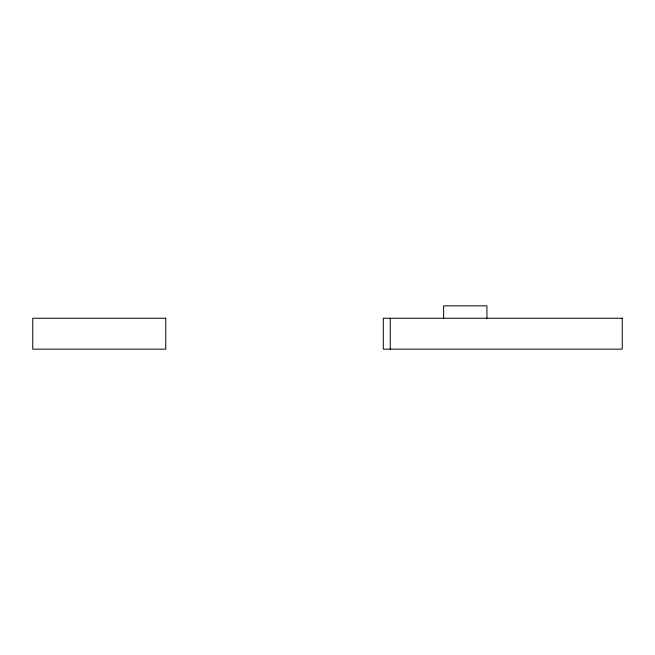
<?xml version="1.0" encoding="UTF-8"?>
<svg xmlns="http://www.w3.org/2000/svg" width="655" height="655" viewBox="0 0 655 655"><rect width="100%" height="100%" fill="white"/><g stroke="black" fill="none" stroke-linecap="round" stroke-linejoin="round"><path stroke-width="0.98" d="M486.927 318.224L486.927 305.844L443.623 305.844L443.623 318.224M390.249 318.224L390.249 349.156M165.764 318.224L32.75 318.224L32.75 349.156L165.764 349.156L165.764 318.224M622.25 318.224L383.298 318.224L383.298 349.156L622.25 349.156L622.25 318.224"/></g></svg>
